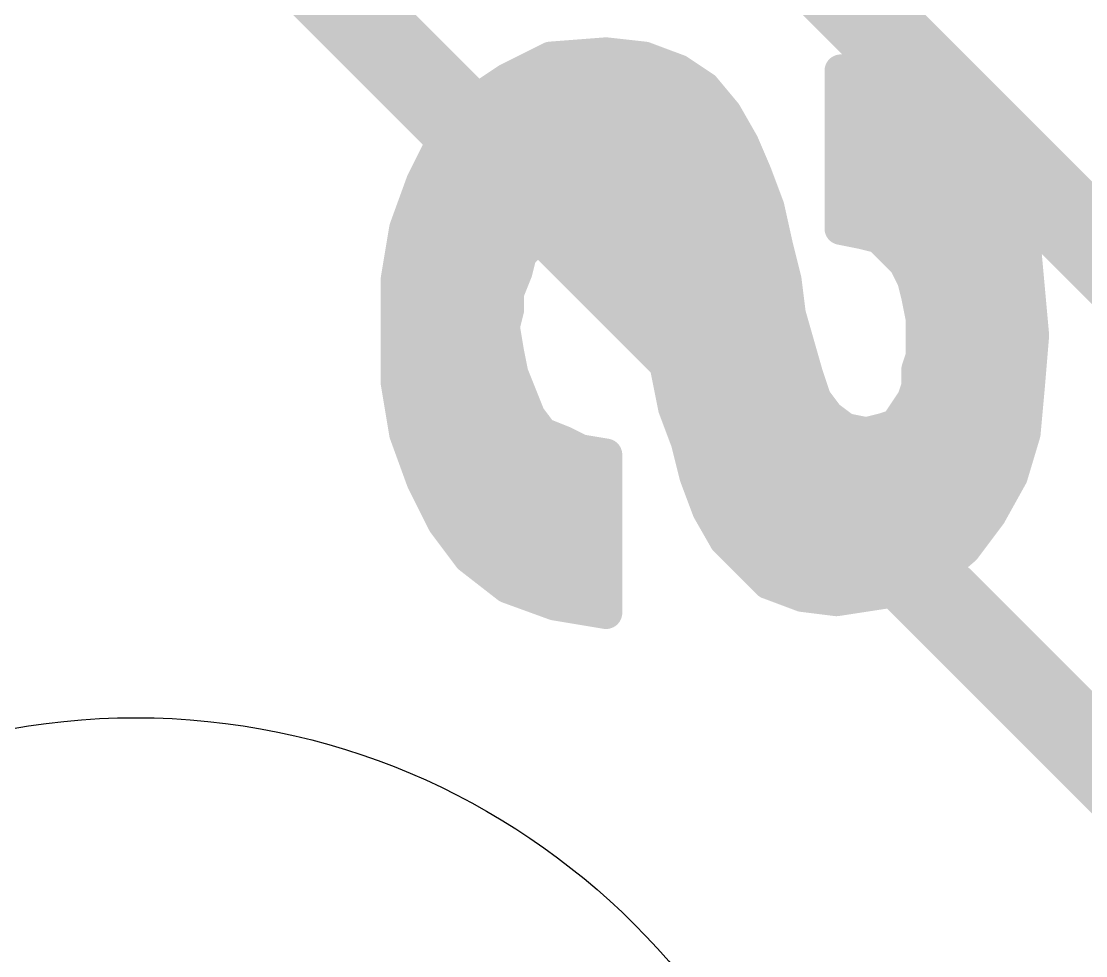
# Model space of a CAD drawing. Extents: x -37 to 70, y -23 to 28.
# Drawn here: x 6.082 to 8.575, y 3.633 to 5.823 of the extents above; entities that cross this region are included whole.
import ezdxf

# ---------------------------------------------------------------- set-up
doc = ezdxf.new("R2010")
doc.units = 0
for name, color, linetype in [('16', 132, 'CONTINUOUS'), ('20', 53, 'CONTINUOUS'), ('22', 40, 'CONTINUOUS')]:
    doc.layers.add(name, color=color, linetype=linetype)

msp = doc.modelspace()

# ---------------------------------------------------------------- linework, layer by layer
at = {"layer": '16', "const_width": 0.2032}
for points in [[(5.5372, 8.3566), (10.0838, 3.81)], [(11.43, 1.27), (5.1562, 7.5438)]]:
    msp.add_lwpolyline(points, dxfattribs=at)
at = {"layer": '20'}
msp.add_circle((6.35, 2.54), 1.651, dxfattribs=at)
at = {"layer": '22', "const_width": 0.0762}
for points in [[(7.3215, 5.737), (7.2215, 5.687)], [(7.4515, 5.747), (7.3215, 5.737)], [(7.5415, 5.737), (7.4515, 5.747)], [(7.6215, 5.707), (7.5415, 5.737)], [(7.2775, 5.715), (7.6002, 5.715)], [(7.6815, 5.667), (7.6215, 5.707)], [(8.1115, 5.687), (8.0015, 5.707)], [(8.0015, 5.707), (8.0015, 5.337)], [(7.2215, 5.687), (7.1315, 5.627)], [(8.2115, 5.647), (8.1115, 5.687)], [(7.7315, 5.607), (7.6815, 5.667)], [(7.1315, 5.627), (7.0715, 5.547)], [(7.1492, 5.6388), (7.705, 5.6388)], [(8.0015, 5.6388), (8.2209, 5.6388)], [(8.2915, 5.577), (8.2115, 5.647)], [(7.7715, 5.537), (7.7315, 5.607)], [(8.3515, 5.497), (8.2915, 5.577)], [(7.0832, 5.5626), (7.7569, 5.5626)], [(8.0015, 5.5626), (8.3023, 5.5626)], [(7.0715, 5.547), (7.0215, 5.447)], [(7.8015, 5.467), (7.7715, 5.537)], [(7.0412, 5.4864), (7.7932, 5.4864)], [(8.0015, 5.4864), (8.3574, 5.4864)], [(8.4015, 5.407), (8.3515, 5.497)], [(7.8315, 5.387), (7.8015, 5.467)], [(7.0215, 5.447), (6.9815, 5.337)], [(7.0081, 5.4102), (7.8228, 5.4102)], [(8.0015, 5.4102), (8.3997, 5.4102)], [(8.4315, 5.307), (8.4015, 5.407)], [(7.8515, 5.297), (7.8315, 5.387)], [(7.3115, 5.337), (7.3515, 5.357)], [(7.3515, 5.357), (7.4015, 5.357)], [(7.4015, 5.357), (7.4415, 5.347)], [(6.9815, 5.337), (6.9615, 5.217)], [(6.981, 5.334), (7.3085, 5.334)], [(7.2815, 5.307), (7.3115, 5.337)], [(7.4415, 5.347), (7.4715, 5.327)], [(7.461, 5.334), (7.8433, 5.334)], [(7.4715, 5.327), (7.5015, 5.297)], [(8.0015, 5.337), (8.0515, 5.327)], [(8.0165, 5.334), (8.4234, 5.334)], [(8.0515, 5.327), (8.0915, 5.317)], [(7.2515, 5.277), (7.2815, 5.307)], [(8.0915, 5.317), (8.1215, 5.287)], [(8.4415, 5.197), (8.4315, 5.307)], [(7.2415, 5.237), (7.2515, 5.277)], [(7.5015, 5.297), (7.5315, 5.247)], [(7.8715, 5.217), (7.8515, 5.297)], [(8.1215, 5.287), (8.1515, 5.257)], [(6.9683, 5.2578), (7.2467, 5.2578)], [(7.525, 5.2578), (7.8613, 5.2578)], [(8.1507, 5.2578), (8.436, 5.2578)], [(8.1515, 5.257), (8.1715, 5.217)], [(7.2215, 5.187), (7.2415, 5.237)], [(7.5315, 5.247), (7.5515, 5.177)], [(6.9615, 5.217), (6.9615, 4.977)], [(7.8815, 5.137), (7.8715, 5.217)], [(8.1715, 5.217), (8.1815, 5.177)], [(6.9615, 5.1816), (7.2215, 5.1816)], [(7.2215, 5.147), (7.2215, 5.187)], [(7.5502, 5.1816), (7.8759, 5.1816)], [(7.5515, 5.177), (7.5715, 5.107)], [(8.1804, 5.1816), (8.4429, 5.1816)], [(8.1815, 5.177), (8.1915, 5.127)], [(8.4515, 5.087), (8.4415, 5.197)], [(7.2115, 5.107), (7.2215, 5.147)], [(7.9015, 5.067), (7.8815, 5.137)], [(8.1915, 5.127), (8.1915, 5.037)], [(6.9615, 5.1054), (7.2118, 5.1054)], [(7.2215, 5.047), (7.2115, 5.107)], [(7.5715, 5.107), (7.5915, 5.017)], [(7.5719, 5.1054), (7.8905, 5.1054)], [(8.1915, 5.1054), (8.4498, 5.1054)], [(8.4415, 4.967), (8.4515, 5.087)], [(7.9215, 4.997), (7.9015, 5.067)], [(6.9615, 5.0292), (7.2251, 5.0292)], [(7.2315, 4.997), (7.2215, 5.047)], [(7.5888, 5.0292), (7.9123, 5.0292)], [(8.1915, 5.037), (8.1815, 5.007)], [(8.1889, 5.0292), (8.4467, 5.0292)], [(7.5915, 5.017), (7.6115, 4.917)], [(8.1815, 5.007), (8.1815, 4.967)], [(6.9615, 4.977), (6.9815, 4.857)], [(7.2515, 4.947), (7.2315, 4.997)], [(7.9415, 4.937), (7.9215, 4.997)], [(6.9655, 4.953), (7.2491, 4.953)], [(7.6043, 4.953), (7.9362, 4.953)], [(8.1815, 4.967), (8.1715, 4.937)], [(8.1768, 4.953), (8.4402, 4.953)], [(8.4315, 4.857), (8.4415, 4.967)], [(7.2715, 4.897), (7.2515, 4.947)], [(7.9715, 4.897), (7.9415, 4.937)], [(8.1715, 4.937), (8.1515, 4.907)], [(7.6115, 4.917), (7.6415, 4.837)], [(8.1515, 4.907), (8.1315, 4.877)], [(6.9782, 4.8768), (7.2867, 4.8768)], [(7.3015, 4.857), (7.2715, 4.897)], [(7.6266, 4.8768), (7.9984, 4.8768)], [(8.0115, 4.867), (7.9715, 4.897)], [(8.1315, 4.877), (8.1015, 4.867)], [(8.1309, 4.8768), (8.4333, 4.8768)], [(6.9815, 4.857), (7.0215, 4.747)], [(7.3515, 4.837), (7.3015, 4.857)], [(8.0615, 4.857), (8.0115, 4.867)], [(8.1015, 4.867), (8.0615, 4.857)], [(8.4015, 4.757), (8.4315, 4.857)], [(7.3915, 4.817), (7.3515, 4.837)], [(7.6415, 4.837), (7.6615, 4.757)], [(7.002, 4.8006), (7.4515, 4.8006)], [(7.4515, 4.807), (7.3915, 4.817)], [(7.4515, 4.757), (7.4515, 4.807)], [(7.6506, 4.8006), (8.4146, 4.8006)], [(7.4515, 4.437), (7.4515, 4.757)], [(7.6615, 4.757), (7.6915, 4.677)], [(8.3515, 4.667), (8.4015, 4.757)], [(7.0215, 4.747), (7.0715, 4.647)], [(7.0328, 4.7244), (7.4515, 4.7244)], [(7.6737, 4.7244), (8.3834, 4.7244)], [(7.6915, 4.677), (7.7315, 4.607)], [(8.2915, 4.587), (8.3515, 4.667)], [(7.0709, 4.6482), (7.4515, 4.6482)], [(7.0715, 4.647), (7.1315, 4.567)], [(7.708, 4.6482), (8.3374, 4.6482)], [(7.7315, 4.607), (7.7815, 4.557)], [(8.2215, 4.527), (8.2915, 4.587)], [(7.1278, 4.572), (7.4515, 4.572)], [(7.1315, 4.567), (7.2215, 4.497)], [(7.7665, 4.572), (8.274, 4.572)], [(7.7815, 4.557), (7.8315, 4.507)], [(8.1215, 4.487), (8.2215, 4.527)], [(7.8315, 4.507), (7.9115, 4.477)], [(7.2215, 4.497), (7.3315, 4.457)], [(7.2248, 4.4958), (7.4515, 4.4958)], [(7.8614, 4.4958), (8.1435, 4.4958)], [(7.9115, 4.477), (7.9915, 4.467)], [(7.9915, 4.467), (8.1215, 4.487)], [(7.3315, 4.457), (7.4515, 4.437)]]:
    msp.add_lwpolyline(points, dxfattribs=at)
at = {"layer": '22', "const_width": 0.0381}
for points in [[(7.32, 5.756, 1), (7.323, 5.718)], [(7.33, 5.72, 1), (7.313, 5.754)], [(7.4536, 5.7659, 1), (7.4494, 5.7281)], [(7.453, 5.728, 1), (7.45, 5.766)], [(7.5482, 5.7548, 1), (7.5348, 5.7192)], [(7.5394, 5.7181, 1), (7.5436, 5.7559)], [(7.2775, 5.734, 1), (7.2775, 5.6959)], [(7.6002, 5.6959, 1), (7.6002, 5.734)], [(7.6321, 5.7229, 1), (7.6109, 5.6911)], [(7.6148, 5.6892, 1), (7.6282, 5.7248)], [(8.0049, 5.7257, 1), (7.9981, 5.6883)], [(8.0206, 5.707, 1), (7.9825, 5.707)], [(7.213, 5.704, 1), (7.23, 5.67)], [(7.2321, 5.6711, 1), (7.2109, 5.7029)], [(8.1186, 5.7047, 1), (8.1044, 5.6693)], [(8.1081, 5.6683, 1), (8.1149, 5.7057)], [(7.6961, 5.6792, 1), (7.6669, 5.6548)], [(7.6709, 5.6511, 1), (7.6921, 5.6829)], [(7.1209, 5.6429, 1), (7.1421, 5.6111)], [(7.1467, 5.6156, 1), (7.1163, 5.6384)], [(7.1492, 5.6579, 1), (7.1492, 5.6198)], [(7.705, 5.6198, 1), (7.705, 5.6579)], [(8.0015, 5.6579, 1), (8.0015, 5.6198)], [(8.224, 5.6613, 1), (8.199, 5.6327)], [(8.2044, 5.6293, 1), (8.2186, 5.6647)], [(8.2209, 5.6198, 1), (8.2209, 5.6579)], [(7.748, 5.6165, 1), (7.715, 5.5975)], [(7.7169, 5.5948, 1), (7.7461, 5.6192)], [(8.3067, 5.5884, 1), (8.2763, 5.5656)], [(7.0832, 5.5817, 1), (7.0832, 5.5436)], [(7.7569, 5.5436, 1), (7.7569, 5.5817)], [(8.0015, 5.5817, 1), (8.0015, 5.5436)], [(8.279, 5.5627, 1), (8.304, 5.5913)], [(8.3023, 5.5436, 1), (8.3023, 5.5817)], [(7.0563, 5.5584, 1), (7.0867, 5.5356)], [(7.0885, 5.5385, 1), (7.0545, 5.5555)], [(7.789, 5.5445, 1), (7.754, 5.5295)], [(7.755, 5.5275, 1), (7.788, 5.5465)], [(7.0412, 5.5055, 1), (7.0412, 5.4674)], [(7.7932, 5.4674, 1), (7.7932, 5.5055)], [(8.0015, 5.5055, 1), (8.0015, 5.4674)], [(8.3682, 5.5063, 1), (8.3348, 5.4877)], [(8.3363, 5.4856, 1), (8.3667, 5.5084)], [(8.3574, 5.4674, 1), (8.3574, 5.5055)], [(7.8193, 5.4737, 1), (7.7837, 5.4603)], [(7.784, 5.4595, 1), (7.819, 5.4745)], [(7.0045, 5.4555, 1), (7.0385, 5.4385)], [(7.0394, 5.4405, 1), (7.0036, 5.4535)], [(7.0081, 5.4293, 1), (7.0081, 5.3912)], [(7.8228, 5.3912, 1), (7.8228, 5.4293)], [(8.0015, 5.4293, 1), (8.0015, 5.3912)], [(8.4197, 5.4125, 1), (8.3833, 5.4015)], [(8.3997, 5.3912, 1), (8.3997, 5.4293)], [(7.8501, 5.3911, 1), (7.8129, 5.3829)], [(7.8137, 5.3803, 1), (7.8493, 5.3937)], [(8.3848, 5.3977, 1), (8.4182, 5.4163)], [(7.3515, 5.3761, 1), (7.3515, 5.338)], [(7.36, 5.34, 1), (7.343, 5.374)], [(7.4061, 5.3755, 1), (7.3969, 5.3385)], [(7.4015, 5.338, 1), (7.4015, 5.3761)], [(6.981, 5.3531, 1), (6.981, 5.315)], [(6.9636, 5.3435, 1), (6.9994, 5.3305)], [(7.0003, 5.3339, 1), (6.9627, 5.3401)], [(7.303, 5.354, 1), (7.32, 5.32)], [(7.325, 5.3235, 1), (7.298, 5.3505)], [(7.3085, 5.315, 1), (7.3085, 5.3531)], [(7.4521, 5.3629, 1), (7.4309, 5.3311)], [(7.4369, 5.3285, 1), (7.4461, 5.3655)], [(7.461, 5.3531, 1), (7.461, 5.315)], [(7.485, 5.3405, 1), (7.458, 5.3135)], [(7.4609, 5.3111, 1), (7.4821, 5.3429)], [(7.8433, 5.315, 1), (7.8433, 5.3531)], [(8.0052, 5.3557, 1), (7.9978, 5.3183)], [(8.0165, 5.3531, 1), (8.0165, 5.315)], [(8.0561, 5.3455, 1), (8.0469, 5.3085)], [(8.0478, 5.3083, 1), (8.0552, 5.3457)], [(8.4234, 5.315, 1), (8.4234, 5.3531)], [(7.268, 5.3205, 1), (7.295, 5.2935)], [(7.295, 5.2935, 1), (7.268, 5.3205)], [(7.9825, 5.337, 1), (8.0206, 5.337)], [(8.105, 5.3305, 1), (8.078, 5.3035)], [(8.0869, 5.2985, 1), (8.0961, 5.3355)], [(8.4505, 5.3087, 1), (8.4125, 5.3053)], [(7.27, 5.2724, 1), (7.233, 5.2816)], [(7.5178, 5.3068, 1), (7.4852, 5.2872)], [(7.488, 5.2835, 1), (7.515, 5.3105)], [(7.87, 5.3016, 1), (7.833, 5.2924)], [(7.8329, 5.2929, 1), (7.8701, 5.3011)], [(8.135, 5.3005, 1), (8.108, 5.2735)], [(8.108, 5.2735, 1), (8.135, 5.3005)], [(8.4133, 5.3015, 1), (8.4497, 5.3125)], [(6.9683, 5.2769, 1), (6.9683, 5.2388)], [(7.238, 5.2905, 1), (7.265, 5.2635)], [(7.2467, 5.2388, 1), (7.2467, 5.2769)], [(7.525, 5.2769, 1), (7.525, 5.2388)], [(7.8613, 5.2388, 1), (7.8613, 5.2769)], [(8.1507, 5.2769, 1), (8.1507, 5.2388)], [(8.1685, 5.2655, 1), (8.1345, 5.2485)], [(8.138, 5.2435, 1), (8.165, 5.2705)], [(8.436, 5.2388, 1), (8.436, 5.2769)], [(7.2592, 5.2299, 1), (7.2238, 5.2441)], [(7.5498, 5.2522, 1), (7.5132, 5.2418)], [(7.5152, 5.2372, 1), (7.5478, 5.2568)], [(6.9806, 5.217, 1), (6.9425, 5.217)], [(6.9427, 5.2201, 1), (6.9803, 5.2139)], [(7.223, 5.2416, 1), (7.26, 5.2324)], [(7.8904, 5.2194, 1), (7.8526, 5.2146)], [(7.853, 5.2124, 1), (7.89, 5.2216)], [(8.19, 5.2216, 1), (8.153, 5.2124)], [(8.1545, 5.2085, 1), (8.1885, 5.2255)], [(6.9615, 5.2007, 1), (6.9615, 5.1626)], [(7.2406, 5.187, 1), (7.2025, 5.187)], [(7.2038, 5.1941, 1), (7.2392, 5.1799)], [(7.2215, 5.1626, 1), (7.2215, 5.2007)], [(7.5502, 5.2007, 1), (7.5502, 5.1626)], [(7.5698, 5.1822, 1), (7.5332, 5.1718)], [(7.8759, 5.1626, 1), (7.8759, 5.2007)], [(8.1804, 5.2007, 1), (8.1804, 5.1626)], [(8.2002, 5.1807, 1), (8.1628, 5.1733)], [(8.4605, 5.1987, 1), (8.4225, 5.1953)], [(8.4225, 5.1953, 1), (8.4605, 5.1987)], [(8.4429, 5.1626, 1), (8.4429, 5.2007)], [(7.5332, 5.1718, 1), (7.5698, 5.1822)], [(8.163, 5.1724, 1), (8.2, 5.1816)], [(7.2025, 5.147, 1), (7.2406, 5.147)], [(7.24, 5.1424, 1), (7.203, 5.1516)], [(7.8998, 5.1422, 1), (7.8632, 5.1318)], [(8.2105, 5.127, 1), (8.1724, 5.127)], [(6.9615, 5.1245, 1), (6.9615, 5.0864)], [(7.2303, 5.1101, 1), (7.1927, 5.1039)], [(7.2118, 5.0864, 1), (7.2118, 5.1245)], [(7.5901, 5.1111, 1), (7.5529, 5.1029)], [(7.5719, 5.1245, 1), (7.5719, 5.0864)], [(7.8626, 5.1346, 1), (7.9004, 5.1394)], [(7.8905, 5.0864, 1), (7.8905, 5.1245)], [(8.1915, 5.1245, 1), (8.1915, 5.0864)], [(8.1728, 5.1233, 1), (8.2102, 5.1307)], [(8.4498, 5.0864, 1), (8.4498, 5.1245)], [(7.193, 5.1116, 1), (7.23, 5.1024)], [(7.5532, 5.1018, 1), (7.5898, 5.1122)], [(8.4705, 5.0854, 1), (8.4325, 5.0886)], [(7.9198, 5.0722, 1), (7.8832, 5.0618)], [(7.8832, 5.0618, 1), (7.9198, 5.0722)], [(8.4325, 5.0853, 1), (8.4705, 5.0887)], [(6.9615, 5.0483, 1), (6.9615, 5.0102)], [(7.2402, 5.0507, 1), (7.2028, 5.0433)], [(7.2027, 5.0439, 1), (7.2403, 5.0501)], [(7.2251, 5.0102, 1), (7.2251, 5.0483)], [(7.5888, 5.0483, 1), (7.5888, 5.0102)], [(7.9123, 5.0102, 1), (7.9123, 5.0483)], [(8.1889, 5.0483, 1), (8.1889, 5.0102)], [(8.2096, 5.031, 1), (8.1734, 5.043)], [(8.4467, 5.0102, 1), (8.4467, 5.0483)], [(7.6102, 5.0207, 1), (7.5728, 5.0133)], [(7.5729, 5.0129, 1), (7.6101, 5.0211)], [(8.2005, 5.007, 1), (8.1624, 5.007)], [(8.1724, 5.037, 1), (8.2105, 5.037)], [(6.9803, 4.9801, 1), (6.9427, 4.9739)], [(7.2492, 5.0041, 1), (7.2138, 4.9899)], [(7.2128, 4.9933, 1), (7.2502, 5.0007)], [(7.9396, 5.003, 1), (7.9034, 4.991)], [(7.9032, 4.9918, 1), (7.9398, 5.0022)], [(8.1634, 5.013, 1), (8.1996, 5.001)], [(6.9425, 4.977, 1), (6.9806, 4.977)], [(6.9655, 4.9721, 1), (6.9655, 4.934)], [(7.2491, 4.934, 1), (7.2491, 4.9721)], [(7.6043, 4.9721, 1), (7.6043, 4.934)], [(7.9362, 4.934, 1), (7.9362, 4.9721)], [(8.1768, 4.9721, 1), (8.1768, 4.934)], [(8.1996, 4.961, 1), (8.1634, 4.973)], [(8.4605, 4.9653, 1), (8.4225, 4.9687)], [(8.4225, 4.9686, 1), (8.4605, 4.9654)], [(8.4402, 4.934, 1), (8.4402, 4.9721)], [(7.2692, 4.9541, 1), (7.2338, 4.9399)], [(7.2338, 4.9399, 1), (7.2692, 4.9541)], [(7.9567, 4.9484, 1), (7.9263, 4.9256)], [(8.1874, 4.9264, 1), (8.1556, 4.9476)], [(8.1624, 4.967, 1), (8.2005, 4.967)], [(7.6293, 4.9237, 1), (7.5937, 4.9103)], [(7.5928, 4.9133, 1), (7.6302, 4.9207)], [(7.9234, 4.931, 1), (7.9596, 4.943)], [(8.1674, 4.8964, 1), (8.1356, 4.9176)], [(8.1534, 4.943, 1), (8.1896, 4.931)], [(6.9782, 4.8959, 1), (6.9782, 4.8578)], [(7.2867, 4.9084, 1), (7.2563, 4.8856)], [(7.2538, 4.8899, 1), (7.2892, 4.9041)], [(7.2867, 4.8578, 1), (7.2867, 4.8959)], [(7.6266, 4.8959, 1), (7.6266, 4.8578)], [(7.9829, 4.9122, 1), (7.9601, 4.8818)], [(7.9563, 4.8856, 1), (7.9867, 4.9084)], [(7.9984, 4.8578, 1), (7.9984, 4.8959)], [(8.1309, 4.8959, 1), (8.1309, 4.8578)], [(8.1375, 4.8589, 1), (8.1255, 4.8951)], [(8.1356, 4.9176, 1), (8.1674, 4.8964)], [(8.4333, 4.8578, 1), (8.4333, 4.8959)], [(6.9994, 4.8635, 1), (6.9636, 4.8505)], [(7.3086, 4.8747, 1), (7.2944, 4.8393)], [(7.2863, 4.8456, 1), (7.3167, 4.8684)], [(8.0152, 4.8857, 1), (8.0078, 4.8483)], [(8.0001, 4.8518, 1), (8.0229, 4.8822)], [(8.0569, 4.8755, 1), (8.0661, 4.8385)], [(8.0578, 4.8383, 1), (8.0652, 4.8757)], [(8.0955, 4.8851, 1), (8.1075, 4.8489)], [(8.1061, 4.8485, 1), (8.0969, 4.8855)], [(8.1156, 4.8876, 1), (8.1474, 4.8664)], [(8.4497, 4.8515, 1), (8.4133, 4.8625)], [(6.9627, 4.8539, 1), (7.0003, 4.8601)], [(7.36, 4.854, 1), (7.343, 4.82)], [(7.3444, 4.8193, 1), (7.3586, 4.8547)], [(7.66, 4.8416, 1), (7.623, 4.8324)], [(7.6237, 4.8303, 1), (7.6593, 4.8437)], [(8.4125, 4.8587, 1), (8.4505, 4.8553)], [(7.002, 4.8197, 1), (7.002, 4.7816)], [(7.3946, 4.8358, 1), (7.3884, 4.7982)], [(7.383, 4.8, 1), (7.4, 4.834)], [(7.4706, 4.807, 1), (7.4325, 4.807)], [(7.4484, 4.7882, 1), (7.4546, 4.8258)], [(7.4515, 4.7816, 1), (7.4515, 4.8197)], [(7.6506, 4.8197, 1), (7.6506, 4.7816)], [(8.4146, 4.7816, 1), (8.4146, 4.8197)], [(7.4706, 4.757, 1), (7.4325, 4.757)], [(7.6793, 4.7637, 1), (7.6437, 4.7503)], [(8.4182, 4.7477, 1), (8.3848, 4.7663)], [(7.0385, 4.7555, 1), (7.0045, 4.7385)], [(7.0036, 4.7405, 1), (7.0394, 4.7535)], [(7.4325, 4.757, 1), (7.4706, 4.757)], [(7.643, 4.7524, 1), (7.68, 4.7616)], [(8.3833, 4.7625, 1), (8.4197, 4.7515)], [(7.0328, 4.7435, 1), (7.0328, 4.7054)], [(7.4515, 4.7054, 1), (7.4515, 4.7435)], [(7.6737, 4.7435, 1), (7.6737, 4.7054)], [(8.3834, 4.7054, 1), (8.3834, 4.7435)], [(7.708, 4.6865, 1), (7.675, 4.6675)], [(7.6737, 4.6703, 1), (7.7093, 4.6837)], [(8.3348, 4.6763, 1), (8.3682, 4.6577)], [(8.3667, 4.6556, 1), (8.3363, 4.6784)], [(7.0709, 4.6673, 1), (7.0709, 4.6292)], [(7.0867, 4.6584, 1), (7.0563, 4.6356)], [(7.0545, 4.6385, 1), (7.0885, 4.6555)], [(7.4515, 4.6292, 1), (7.4515, 4.6673)], [(7.708, 4.6673, 1), (7.708, 4.6292)], [(8.3374, 4.6292, 1), (8.3374, 4.6673)], [(7.745, 4.6205, 1), (7.718, 4.5935)], [(7.715, 4.5975, 1), (7.748, 4.6165)], [(8.2763, 4.5984, 1), (8.3067, 4.5756)], [(8.3039, 4.5725, 1), (8.2791, 4.6015)], [(7.1278, 4.5911, 1), (7.1278, 4.553)], [(7.1432, 4.582, 1), (7.1198, 4.552)], [(7.1163, 4.5556, 1), (7.1467, 4.5784)], [(7.4515, 4.553, 1), (7.4515, 4.5911)], [(7.7665, 4.5911, 1), (7.7665, 4.553)], [(7.795, 4.5705, 1), (7.768, 4.5435)], [(7.768, 4.5435, 1), (7.795, 4.5705)], [(8.274, 4.553, 1), (8.274, 4.5911)], [(8.2286, 4.5093, 1), (8.2144, 4.5447)], [(7.8382, 4.5248, 1), (7.8248, 4.4892)], [(7.818, 4.4935, 1), (7.845, 4.5205)], [(8.2091, 4.5415, 1), (8.2339, 4.5125)], [(7.228, 4.5149, 1), (7.215, 4.4791)], [(7.2248, 4.5149, 1), (7.2248, 4.4768)], [(7.2098, 4.482, 1), (7.2332, 4.512)], [(7.4515, 4.4768, 1), (7.4515, 4.5149)], [(7.8614, 4.5149, 1), (7.8614, 4.4768)], [(7.9139, 4.4959, 1), (7.9091, 4.4581)], [(7.9048, 4.4592, 1), (7.9182, 4.4948)], [(8.1144, 4.5047, 1), (8.1286, 4.4693)], [(8.1244, 4.4682, 1), (8.1186, 4.5058)], [(8.1435, 4.4768, 1), (8.1435, 4.5149)], [(7.3346, 4.4758, 1), (7.3284, 4.4382)], [(7.325, 4.4391, 1), (7.338, 4.4749)], [(7.9886, 4.4858, 1), (7.9944, 4.4482)], [(7.9891, 4.4481, 1), (7.9939, 4.4859)], [(7.4484, 4.4182, 1), (7.4546, 4.4558)], [(7.4325, 4.437, 1), (7.4706, 4.437)]]:
    msp.add_lwpolyline(points, format="xyb", dxfattribs=at)

doc.saveas('drawing.dxf')
